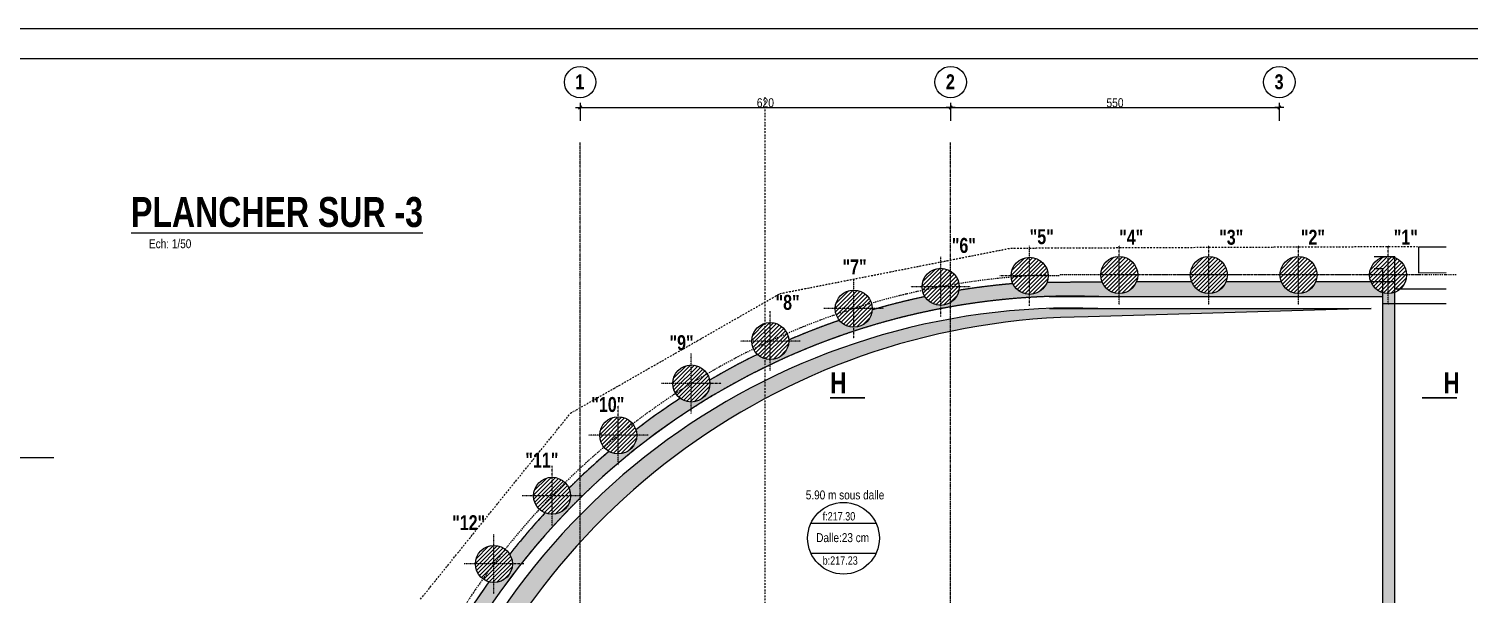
# Model space of a CAD drawing. Header units: millimetres. Extents: x -26249 to 60250, y -21218 to 23336.
# Drawn here: x -7279 to -4869, y 21548 to 22495 of the extents above; entities that cross this region are included whole.
import ezdxf
from ezdxf.enums import TextEntityAlignment as Align

# ---------------------------------------------------------------- set-up
doc = ezdxf.new("R2010")
doc.units = ezdxf.units.MM
for name, pattern in [('CACHEX2', [19.05, 12.7, -6.35]), ('Style de ligne -6', [1.04164, 0.625, -0.20828, 0.06943, -0.13893]), ('TIRETPTX2', [50.8, 25.4, -12.7, 0, -12.7])]:
    doc.linetypes.add(name, pattern=pattern)
for name, color, linetype in [('01_cote_gen', 4, 'Continuous'), ('01_linteaux', 2, 'Continuous'), ('01_murs_sup', 2, 'CACHEX2'), ('01_poch_murs', 253, 'Continuous'), ('01_texte', 230, 'Continuous'), ('AA_COTES', 2, 'Continuous')]:
    doc.layers.add(name, color=color, linetype=linetype)
for name, color, linetype, lineweight in [('01_murs_coup', 5, 'Continuous', 60), ('01_PIEUX', 5, 'Continuous', 60), ('B Général', 7, 'Continuous', 5)]:
    doc.layers.add(name, color=color, linetype=linetype, lineweight=lineweight)
doc.styles.add('Eurostile', font='')
doc.styles.add('impact', font='impact.ttf')
doc.styles.add('MATTE_TXT', font='arial.ttf')
doc.styles.add('STYLE2', font='ARIALN.TTF')
doc.styles.get('Eurostile').set_extended_font_data('Eurostile')
doc.dimstyles.new('JB50', dxfattribs={"dimscale": 0.1, "dimtxt": 150, "dimasz": 15, "dimexe": 0.1, "dimexo": 0.1, "dimgap": 0.09, "dimtad": 1, "dimdec": 1, "dimdsep": 46, "dimtxsty": 'STYLE2', "dimblk1": 'BOND_G', "dimblk2": 'BOND_D', "dimsah": 1, "dimcen": 1.5, "dimdle": 0.01, "dimse1": 1, "dimse2": 1, "dimclrd": 4, "dimclre": 2, "dimclrt": 6, "dimazin": 2, "dimtfac": 2.333333, "dimtdec": 1, "dimtix": 1, "dimtmove": 2, "dimatfit": 3, "dimldrblk": 'BOND_G', "dimfxl": 1, "dimtolj": 1, "dimtzin": 0, "dimarcsym": 0})
pattern_1 = [(135, (-42374.528, 30763.861), (-11.2253202, 9e-16), [7.9375, -7.9375])]

# ---------------------------------------------------------------- blocks, each defined once
blk = doc.blocks.new('BOND_G')
at = {"layer": 'AA_COTES', "color": 0}
for p, q in [((5, 0), (-5, 0)), ((1.8, 1.8), (-1.8, -1.8)), ((0, -5), (0, 15))]:
    blk.add_line(p, q, dxfattribs=at)
blk = doc.blocks.new('BOND_D')
at = {"layer": 'AA_COTES', "color": 0}
for p, q in [((5, 0), (-5, 0)), ((-1.8, -1.8), (1.8, 1.8)), ((0, 5), (0, -15))]:
    blk.add_line(p, q, dxfattribs=at)
blk = doc.blocks.new('*D320')
at = {"layer": '01_cote_gen', "color": 4, "lineweight": -2, "transparency": 16777216}
blk.add_line((-6354.9, 22363), (-5737.9, 22363), dxfattribs=at)
at = {"layer": 'Defpoints', "color": 0, "transparency": 16777216}
for p in [(-6356.4, 22359.4), (-5736.4, 22363), (-5736.4, 22359.4)]:
    blk.add_point(p, dxfattribs=at)
at = {"layer": '01_cote_gen', "color": 4, "lineweight": -2, "transparency": 16777216, "xscale": 1.5, "yscale": 1.5, "zscale": 1.5, "rotation": 180}
blk.add_blockref('BOND_G', (-6356.4, 22363), dxfattribs=at)
at = {"layer": '01_cote_gen', "color": 4, "lineweight": -2, "transparency": 16777216, "xscale": 1.5, "yscale": 1.5, "zscale": 1.5}
blk.add_blockref('BOND_D', (-5736.4, 22363), dxfattribs=at)
at = {"layer": '01_cote_gen', "color": 6, "transparency": 16777216, "insert": (-6046.4, 22370.7), "char_height": 15, "attachment_point": 5, "style": 'STYLE2'}
blk.add_mtext('\\A1;620', dxfattribs=at)
blk = doc.blocks.new('*D321')
at = {"layer": '01_cote_gen', "color": 4, "lineweight": -2, "transparency": 16777216}
blk.add_line((-5734.9, 22363), (-5187.9, 22363), dxfattribs=at)
at = {"layer": 'Defpoints', "color": 0, "transparency": 16777216}
for p in [(-5186.4, 22401.5), (-5736.4, 22359.4), (-5186.4, 22363)]:
    blk.add_point(p, dxfattribs=at)
at = {"layer": '01_cote_gen', "color": 4, "lineweight": -2, "transparency": 16777216, "xscale": 1.5, "yscale": 1.5, "zscale": 1.5, "rotation": 180}
blk.add_blockref('BOND_G', (-5736.4, 22363), dxfattribs=at)
at = {"layer": '01_cote_gen', "color": 4, "lineweight": -2, "transparency": 16777216, "xscale": 1.5, "yscale": 1.5, "zscale": 1.5}
blk.add_blockref('BOND_D', (-5186.4, 22363), dxfattribs=at)
at = {"layer": '01_cote_gen', "color": 6, "transparency": 16777216, "insert": (-5461.4, 22370.7), "char_height": 15, "attachment_point": 5, "style": 'STYLE2'}
blk.add_mtext('\\A1;550', dxfattribs=at)

msp = doc.modelspace()

# ---------------------------------------------------------------- hatches: boundary and pattern name
at = {"layer": '01_murs_sup', "ltscale": 3}
h = msp.add_hatch(dxfattribs=at)
h.set_pattern_fill('DASH', color=256, scale=2.5, angle=135)
h.set_pattern_definition(pattern_1)
h.paths.add_polyline_path([(-4966.33, 21518.602), (-4993.33, 21518.602), (-4993.33, 22053.615, -0.4144497), (-5033.336, 22071.589), (-5125.371, 22071.589, -0.69006556), (-5183.336, 22071.589), (-5275.371, 22071.589, -0.69006556), (-5333.336, 22071.589), (-5425.371, 22071.589, -0.68666796), (-5483.233, 22071.322), (-5575.17, 22070.47, -0.66670859), (-5632.35, 22068.029, 0.01891787), (-5722.647, 22056.904, -0.68126896), (-5779.367, 22046.324, 0.01891333), (-5867.581, 22024.154, -0.68126896), (-5922.564, 22006.662, 0.01891333), (-6007.371, 21973.784, -0.01423605), (-6007.321, 21972.019, -0.50361603), (-6047.344, 21942.362), (-6047.344, 21927.895, -0.10499224), (-5572.746, 22046.589), (-5013.33, 22046.589), (-5013.33, 21518.602), (-5198.323, 21518.602), (-5198.326, 21155.602), (-5573.58, 21155.602), (-5573.58, 21022.833, -0.00615357), (-5555.58, 21010.544), (-5555.58, 21135.602), (-5465.58, 21135.602), (-5465.58, 20959.602), (-5489.722, 20959.602, 0.02351984), (-5555.58, 21010.544, 0.14927664), (-6047.344, 21170.775), (-6047.344, 21150.771, -0.25407755), (-5328.928, 20742.602), (-5198.329, 20742.602), (-5198.333, 20284.242), (-5178.33, 20284.242), (-5178.33, 20891.547), (-4918.616, 20891.547), (-4918.616, 20909.547), (-5178.33, 20909.547), (-5178.33, 21502.602), (-4966.33, 21502.602)])
h.paths.add_polyline_path([(-5198.326, 21135.602), (-5198.327, 20959.602), (-5363.33, 20959.602), (-5363.33, 20939.602), (-5198.328, 20939.602), (-5198.329, 20762.602), (-5317.898, 20762.602, 0.02228495), (-5363.33, 20827.102), (-5363.33, 20939.602), (-5383.33, 20939.602), (-5383.33, 20852.024, 0.03424284), (-5467.033, 20939.602), (-5383.33, 20939.602), (-5383.33, 20959.602), (-5447.58, 20959.602), (-5447.58, 20959.602), (-5447.58, 21135.602), (-5383.33, 21135.602), (-5383.33, 20959.602), (-5363.33, 20959.602), (-5363.33, 21135.602)], flags=16)
h.paths.add_polyline_path([(-5198.323, 21518.602), (-5670.62, 21518.602), (-5847.21, 21363.378), (-5834.006, 21348.356), (-5668.768, 21493.602), (-5198.323, 21493.602)], flags=17)
h = msp.add_hatch(dxfattribs=at)
h.set_pattern_fill('DASH', color=256, scale=2.5, angle=135)
h.set_pattern_definition(pattern_1)
h.paths.add_polyline_path([(-6047.344, 21927.895), (-6047.344, 21942.362, -0.11781311), (-6059.777, 21949.645, 0.01891333), (-6139.883, 21906.56, -0.0451712), (-6139.379, 21900.993, -0.61710708), (-6188.913, 21876.143, 0.01891333), (-6263.095, 21823.51, -0.07619286), (-6261.672, 21814.225, -0.57521779), (-6308, 21787.279, 0.01891333), (-6375.126, 21725.901, -0.10736101), (-6372.332, 21713.039, -0.53479232), (-6415.221, 21684.41, 0.01891333), (-6474.266, 21615.222, -0.13873675), (-6469.671, 21598.981, -0.49568183), (-6508.939, 21569.104, 0.01891333), (-6559.002, 21493.163, -0.1703828), (-6552.203, 21473.79, -0.45775191), (-6587.723, 21443.122, 0.01891333), (-6628.041, 21361.588, -0.202364), (-6618.668, 21339.378, -0.42088055), (-6650.372, 21308.386, 0.0094054), (-6666.082, 21265.957), (-6690.554, 21184.398, -0.23245194), (-6678.493, 21159.856, -0.39264435), (-6707.195, 21128.941), (-6722.381, 21078.33, -0.23012756), (-6710.535, 21053.955, -0.39010005), (-6738.964, 21023.062), (-6765.53, 20934.526, -0.22696715), (-6753.975, 20910.383, -0.38664349), (-6782.034, 20879.523), (-6808.68, 20790.718, -0.22379554), (-6797.416, 20766.811, -0.38317802), (-6825.102, 20735.989), (-6851.832, 20646.904, -0.22061203), (-6840.856, 20623.239, -0.37970291), (-6868.168, 20592.459), (-6894.779, 20503.775, -0.23323419), (-6882.644, 20479.176, -0.39358937), (-6911.447, 20448.254), (-6937.927, 20360.102, -0.23315293), (-6925.8, 20335.509, -0.31949789), (-6946.643, 20306.22), (-6946.112, 20284.242), (-6921.104, 20284.242), (-6922.111, 20325.856), (-6674.268, 21150.928), (-6063.828, 21150.928, -0.00476163), (-6047.344, 21150.771), (-6047.344, 21170.775, 0.00465407), (-6063.828, 21170.928), (-6668.26, 21170.928), (-6640.5, 21263.342, -0.19637811)])
at = {"layer": '01_poch_murs'}
h = msp.add_hatch(dxfattribs=at)
h.set_pattern_fill('ANSI31', color=256, scale=1.5)
h.set_pattern_definition([(45, (-23812.961, 30784.428), (-3.367596, 3.367596), [])])
h.paths.add_polyline_path([(-5604.269, 22112.16, 0.41421356), (-5635.269, 22081.16), (-5604.269, 22081.16)])
h.paths.add_polyline_path([(-5604.269, 22081.16), (-5635.269, 22081.16, 0.41421356), (-5604.269, 22050.16)])
h.paths.add_polyline_path([(-5604.269, 22112.16), (-5604.269, 22081.16), (-5573.269, 22081.16, 0.41421356)])
h.paths.add_polyline_path([(-5573.269, 22081.16), (-5604.269, 22081.16), (-5604.269, 22050.16, 0.41421356)])
h = msp.add_hatch(dxfattribs=at)
h.set_pattern_fill('ANSI31', color=256, scale=1.5)
h.set_pattern_definition([(45, (-23663.0457, 30785.857), (-3.367596, 3.367596), [])])
h.paths.add_polyline_path([(-5454.353, 22113.589, 0.41421356), (-5485.353, 22082.589), (-5454.353, 22082.589)])
h.paths.add_polyline_path([(-5454.353, 22082.589), (-5485.353, 22082.589, 0.41421356), (-5454.353, 22051.589)])
h.paths.add_polyline_path([(-5454.353, 22113.589), (-5454.353, 22082.589), (-5423.353, 22082.589, 0.41421356)])
h.paths.add_polyline_path([(-5423.353, 22082.589), (-5454.353, 22082.589), (-5454.353, 22051.589, 0.41421356)])
h = msp.add_hatch(dxfattribs=at)
h.set_pattern_fill('ANSI31', color=256, scale=1.5)
h.set_pattern_definition([(45, (-23513.0457, 30785.857), (-3.367596, 3.367596), [])])
h.paths.add_polyline_path([(-5304.353, 22113.589, 0.41421356), (-5335.353, 22082.589), (-5304.353, 22082.589)])
h.paths.add_polyline_path([(-5304.353, 22082.589), (-5335.353, 22082.589, 0.41421356), (-5304.353, 22051.589)])
h.paths.add_polyline_path([(-5304.353, 22113.589), (-5304.353, 22082.589), (-5273.353, 22082.589, 0.41421356)])
h.paths.add_polyline_path([(-5273.353, 22082.589), (-5304.353, 22082.589), (-5304.353, 22051.589, 0.41421356)])
h = msp.add_hatch(dxfattribs=at)
h.set_pattern_fill('ANSI31', color=256, scale=1.5)
h.set_pattern_definition([(45, (-23363.0457, 30785.857), (-3.367596, 3.367596), [])])
h.paths.add_polyline_path([(-5154.353, 22113.589, 0.41421356), (-5185.353, 22082.589), (-5154.353, 22082.589)])
h.paths.add_polyline_path([(-5154.353, 22082.589), (-5185.353, 22082.589, 0.41421356), (-5154.353, 22051.589)])
h.paths.add_polyline_path([(-5154.353, 22113.589), (-5154.353, 22082.589), (-5123.353, 22082.589, 0.41421356)])
h.paths.add_polyline_path([(-5123.353, 22082.589), (-5154.353, 22082.589), (-5154.353, 22051.589, 0.41421356)])
h = msp.add_hatch(dxfattribs=at)
h.set_pattern_fill('ANSI31', color=256, scale=1.5)
h.set_pattern_definition([(45, (-23213.0457, 30785.857), (-3.367596, 3.367596), [])])
h.paths.add_polyline_path([(-5004.353, 22113.589, 0.41421356), (-5035.353, 22082.589), (-5004.353, 22082.589)])
h.paths.add_polyline_path([(-5004.353, 22082.589), (-5035.353, 22082.589, 0.41421356), (-5004.353, 22051.589)])
h.paths.add_polyline_path([(-5004.353, 22113.589), (-5004.353, 22082.589), (-4973.353, 22082.589, 0.41421356)])
h.paths.add_polyline_path([(-4973.353, 22082.589), (-5004.353, 22082.589), (-5004.353, 22051.589, 0.41421356)])
h = msp.add_hatch(dxfattribs=at)
h.set_pattern_fill('ANSI31', color=256, scale=1.5)
h.set_pattern_definition([(45, (-23961.7794, 30766.0353), (-3.367596, 3.367596), [])])
h.paths.add_polyline_path([(-5753.087, 22093.768, 0.41421356), (-5784.087, 22062.768), (-5753.087, 22062.768)])
h.paths.add_polyline_path([(-5753.087, 22062.768), (-5784.087, 22062.768, 0.41421356), (-5753.087, 22031.768)])
h.paths.add_polyline_path([(-5753.087, 22093.768), (-5753.087, 22062.768), (-5722.087, 22062.768, 0.41421356)])
h.paths.add_polyline_path([(-5722.087, 22062.768), (-5753.087, 22062.768), (-5753.087, 22031.768, 0.41421356)])
at = {"layer": '01_poch_murs', "ltscale": 3}
h = msp.add_hatch(color=256, dxfattribs=at)
h.dxf.hatch_style = 1
h.paths.add_polyline_path([(-5033.336, 22071.589), (-5125.371, 22071.589, -0.69006556), (-5183.336, 22071.589), (-5275.371, 22071.589, -0.69006556), (-5333.336, 22071.589), (-5425.371, 22071.589, -0.68666796), (-5483.233, 22071.322), (-5575.17, 22070.47, -0.66670859), (-5632.35, 22068.029, 0.01891787), (-5722.647, 22056.904, -0.20580765), (-5736.395, 22036.645), (-5736.395, 22029.215, -0.05293556), (-5488.325, 22046.589), (-5013.33, 22046.589), (-5013.33, 22052.917, -0.23263502)])
h.paths.add_polyline_path([(-5736.395, 22029.215), (-5736.395, 22036.645, -0.41699438), (-5779.367, 22046.324, 0.01891333), (-5867.581, 22024.154, -0.68126896), (-5922.564, 22006.662, 0.01891333), (-6007.371, 21973.784, -0.01423605), (-6007.321, 21972.019, -0.50361603), (-6047.344, 21942.362), (-6047.344, 21927.895, -0.0697597)])
h.paths.add_polyline_path([(-6047.344, 21927.895), (-6047.344, 21942.362, -0.11781311), (-6059.777, 21949.645, 0.01891333), (-6139.883, 21906.56, -0.0451712), (-6139.379, 21900.993, -0.61710708), (-6188.913, 21876.143, 0.01891333), (-6263.095, 21823.51, -0.07619286), (-6261.672, 21814.225, -0.57521779), (-6308, 21787.279, 0.01349978), (-6356.393, 21743.983), (-6356.393, 21709.262, -0.08088505)])
h.paths.add_polyline_path([(-6356.393, 21709.262), (-6356.393, 21743.983, 0.00541217), (-6375.126, 21725.901, -0.10736101), (-6372.332, 21713.039, -0.53479232), (-6415.221, 21684.41, 0.01891333), (-6474.266, 21615.222, -0.13873675), (-6469.671, 21598.981, -0.49568183), (-6508.939, 21569.104, 0.01408744), (-6546.778, 21512.894), (-6517.064, 21512.894, -0.05401596)])
at = {"layer": '01_poch_murs'}
h = msp.add_hatch(dxfattribs=at)
h.set_pattern_fill('ANSI31', color=256, scale=1.5)
h.set_pattern_definition([(45, (-24107.2046, 30729.4877), (-3.367596, 3.367596), [])])
h.paths.add_polyline_path([(-5898.512, 22057.22, 0.41421356), (-5929.512, 22026.22), (-5898.512, 22026.22)])
h.paths.add_polyline_path([(-5898.512, 22026.22), (-5929.512, 22026.22, 0.41421356), (-5898.512, 21995.22)])
h.paths.add_polyline_path([(-5898.512, 22057.22), (-5898.512, 22026.22), (-5867.512, 22026.22, 0.41421356)])
h.paths.add_polyline_path([(-5867.512, 22026.22), (-5898.512, 22026.22), (-5898.512, 21995.22, 0.41421356)])
at = {"layer": '01_poch_murs', "ltscale": 3}
h = msp.add_hatch(color=256, dxfattribs=at)
h.dxf.hatch_style = 1
h.paths.add_polyline_path([(-6047.344, 21875.384), (-6047.344, 21905.592, 0.08307038), (-6356.393, 21680.97), (-6356.393, 21635.306, -0.08489478)])
h.paths.add_polyline_path([(-5736.395, 21988.218), (-5736.395, 22008.897, 0.07111294), (-6047.344, 21905.592), (-6047.344, 21875.384, -0.07161058)])
h.paths.add_polyline_path([(-5506.321, 22012.533), (-5032.65, 22026.647), (-5570.751, 22026.647, 0.03602076), (-5736.395, 22008.897), (-5736.395, 21988.218, -0.04995377)])
h.paths.add_polyline_path([(-6356.393, 21635.306), (-6356.393, 21680.97, 0.04688702), (-6493.099, 21512.894), (-6454.063, 21512.894, -0.03376747)])
h.paths.add_polyline_path([(-6454.063, 21512.894), (-6493.099, 21512.894, 0.07741648), (-6643.15, 21189.65), (-6356.393, 21189.65), (-6356.393, 21204.91), (-6600.65, 21220.361, -0.07082697)])
h.paths.add_polyline_path([(-6356.393, 21204.91), (-6356.393, 21189.65), (-6115.15, 21189.65)])
at = {"layer": '01_poch_murs'}
h = msp.add_hatch(dxfattribs=at)
h.set_pattern_fill('ANSI31', color=256, scale=1.5)
h.set_pattern_definition([(45, (-24247.0133, 30675.287), (-3.367596, 3.367596), [])])
h.paths.add_polyline_path([(-6038.321, 22003.019, 0.41421356), (-6069.321, 21972.019), (-6038.321, 21972.019)])
h.paths.add_polyline_path([(-6038.321, 21972.019), (-6069.321, 21972.019, 0.41421356), (-6038.321, 21941.019)])
h.paths.add_polyline_path([(-6038.321, 22003.019), (-6038.321, 21972.019), (-6007.321, 21972.019, 0.41421356)])
h.paths.add_polyline_path([(-6007.321, 21972.019), (-6038.321, 21972.019), (-6038.321, 21941.019, 0.41421356)])
h = msp.add_hatch(dxfattribs=at)
h.set_pattern_fill('ANSI31', color=256, scale=1.5)
h.set_pattern_definition([(45, (-24379.072, 30604.2607), (-3.367596, 3.367596), [])])
h.paths.add_polyline_path([(-6170.379, 21931.993, 0.41421356), (-6201.379, 21900.993), (-6170.379, 21900.993)])
h.paths.add_polyline_path([(-6170.379, 21900.993), (-6201.379, 21900.993, 0.41421356), (-6170.379, 21869.993)])
h.paths.add_polyline_path([(-6170.379, 21931.993), (-6170.379, 21900.993), (-6139.379, 21900.993, 0.41421356)])
h.paths.add_polyline_path([(-6139.379, 21900.993), (-6170.379, 21900.993), (-6170.379, 21869.993, 0.41421356)])
h = msp.add_hatch(dxfattribs=at)
h.set_pattern_fill('ANSI31', color=256, scale=1.5)
h.set_pattern_definition([(45, (-24501.3645, 30517.4926), (-3.367596, 3.367596), [])])
h.paths.add_polyline_path([(-6292.672, 21845.225, 0.41421356), (-6323.672, 21814.225), (-6292.672, 21814.225)])
h.paths.add_polyline_path([(-6292.672, 21814.225), (-6323.672, 21814.225, 0.41421356), (-6292.672, 21783.225)])
h.paths.add_polyline_path([(-6292.672, 21845.225), (-6292.672, 21814.225), (-6261.672, 21814.225, 0.41421356)])
h.paths.add_polyline_path([(-6261.672, 21814.225), (-6292.672, 21814.225), (-6292.672, 21783.225, 0.41421356)])
h = msp.add_hatch(dxfattribs=at)
h.set_pattern_fill('ANSI31', color=256, scale=1.5)
h.set_pattern_definition([(45, (-24612.0247, 30416.307), (-3.367596, 3.367596), [])])
h.paths.add_polyline_path([(-6403.332, 21744.039, 0.41421356), (-6434.332, 21713.039), (-6403.332, 21713.039)])
h.paths.add_polyline_path([(-6403.332, 21713.039), (-6434.332, 21713.039, 0.41421356), (-6403.332, 21682.039)])
h.paths.add_polyline_path([(-6403.332, 21744.039), (-6403.332, 21713.039), (-6372.332, 21713.039, 0.41421356)])
h.paths.add_polyline_path([(-6372.332, 21713.039), (-6403.332, 21713.039), (-6403.332, 21682.039, 0.41421356)])
h = msp.add_hatch(dxfattribs=at)
h.set_pattern_fill('ANSI31', color=256, scale=1.5)
h.set_pattern_definition([(45, (-24709.3636, 30302.2486), (-3.367596, 3.367596), [])])
h.paths.add_polyline_path([(-6500.671, 21629.981, 0.41421356), (-6531.671, 21598.981), (-6500.671, 21598.981)])
h.paths.add_polyline_path([(-6500.671, 21598.981), (-6531.671, 21598.981, 0.41421356), (-6500.671, 21567.981)])
h.paths.add_polyline_path([(-6500.671, 21629.981), (-6500.671, 21598.981), (-6469.671, 21598.981, 0.41421356)])
h.paths.add_polyline_path([(-6469.671, 21598.981), (-6500.671, 21598.981), (-6500.671, 21567.981, 0.41421356)])

# ---------------------------------------------------------------- linework, layer by layer
at = {"layer": '01_cote_gen', "ltscale": 3}
for p, q in [((-5570.751, 22026.647), (-5032.65, 22026.647)), ((-5032.65, 22026.647), (-5506.321, 22012.533))]:
    msp.add_line(p, q, dxfattribs=at)
for centre, radius, start, end in [((-5530.536, 20869.62), 1157.726, 88.009343, 163.952733), ((-5499.974, 20851.812), 1160.739, 90.313258, 161.487465)]:
    msp.add_arc(centre, radius, start, end, dxfattribs=at)
at = {"layer": '01_linteaux', "linetype": 'TIRETPTX2', "ltscale": 0.01}
for p, q in [((-5604.269, 22031.16), (-5604.269, 22131.16)), ((-5454.353, 22032.589), (-5454.353, 22132.589)), ((-5304.353, 22032.589), (-5304.353, 22132.589)), ((-5154.353, 22032.589), (-5154.353, 22132.589)), ((-5004.353, 22032.589), (-5004.353, 22132.589)), ((-5004.353, 22032.589), (-5004.353, 22132.589)), ((-5753.087, 22012.768), (-5753.087, 22112.768)), ((-5554.269, 22081.16), (-5654.269, 22081.16)), ((-4950.513, 22082.589), (-5554.513, 22082.589)), ((-5898.512, 21976.22), (-5898.512, 22076.22)), ((-5703.087, 22062.768), (-5803.087, 22062.768)), ((-6038.321, 21922.019), (-6038.321, 22022.019)), ((-5848.512, 22026.22), (-5948.512, 22026.22)), ((-5988.321, 21972.019), (-6088.321, 21972.019)), ((-6170.379, 21850.993), (-6170.379, 21950.993)), ((-6120.379, 21900.993), (-6220.379, 21900.993)), ((-6292.672, 21764.225), (-6292.672, 21864.225)), ((-6242.672, 21814.225), (-6342.672, 21814.225)), ((-6403.332, 21663.039), (-6403.332, 21763.039)), ((-6353.332, 21713.039), (-6453.332, 21713.039)), ((-6500.671, 21548.981), (-6500.671, 21648.981)), ((-6450.671, 21598.981), (-6550.671, 21598.981))]:
    msp.add_line(p, q, dxfattribs=at)
at = {"layer": '01_linteaux', "linetype": 'TIRETPTX2', "ltscale": 0.07}
msp.add_line((-4890.735, 22082.589), (-5454.353, 22082.589), dxfattribs=at)
at = {"layer": '01_linteaux'}
msp.add_line((-5013.33, 21518.602), (-5013.33, 22046.589), dxfattribs=at)
at = {"layer": '01_linteaux', "color": 5, "linetype": 'TIRETPTX2', "ltscale": 0.1}
msp.add_line((-6623.327, 21540.157), (-6372.256, 21851.378), dxfattribs=at)
at = {"layer": '01_linteaux', "linetype": 'TIRETPTX2', "ltscale": 0.07}
msp.add_arc((-5530.536, 20869.62), 1213.726, 91.990923, 160.61055, dxfattribs=at)
at = {"layer": '01_linteaux', "color": 5, "linetype": 'TIRETPTX2', "ltscale": 0.1}
for points in [[(-6021.834, 22051.482), (-5828.623, 22089.519), (-5635.411, 22127.556)], [(-5635.411, 22127.556), (-5295.259, 22128.985), (-4955.106, 22130.413)], [(-6372.256, 21851.378), (-6197.045, 21951.43), (-6021.834, 22051.482)], [(-6372.256, 21851.378), (-6197.045, 21951.43), (-6021.834, 22051.482)]]:
    msp.add_open_spline(points, degree=2, dxfattribs=at)
at = {"layer": '01_murs_coup', "linetype": 'Continuous', "lineweight": 5}
for p, q in [((2556.825, 22494.572), (-9943.175, 22494.572)), ((-5027.65, 22113.589), (-4993.33, 22113.589)), ((-5027.65, 22113.589), (-4993.33, 22113.589)), ((-4993.33, 22059.602), (-4993.33, 22113.589)), ((-4993.33, 22059.602), (-4993.33, 22113.589)), ((-5027.65, 22093.589), (-5013.33, 22093.589)), ((-5027.65, 22093.589), (-5013.33, 22093.589)), ((-5013.33, 22034.602), (-5013.33, 22093.589)), ((-5013.33, 22034.602), (-5013.33, 22093.589)), ((-5575.17, 22070.47), (-5483.233, 22071.322)), ((-5425.371, 22071.589), (-5333.336, 22071.589)), ((-5275.371, 22071.589), (-5183.336, 22071.589)), ((-5125.371, 22071.589), (-5033.336, 22071.589)), ((-4993.33, 22059.602), (-4907.15, 22059.602)), ((-4993.33, 22059.602), (-4907.15, 22059.602)), ((-5488.325, 22046.589), (-5013.253, 22046.589)), ((-5013.33, 22034.602), (-4907.15, 22034.602)), ((-5013.33, 22034.602), (-4907.15, 22034.602)), ((-5970.159, 21667.01), (-5861.14, 21667.01)), ((-5970.159, 21616.861), (-5861.14, 21616.861))]:
    msp.add_line(p, q, dxfattribs=at)
at = {"layer": '01_murs_coup', "linetype": 'TIRETPTX2', "lineweight": 5, "ltscale": 0.1}
msp.add_line((-6047.344, 22380.041), (-6047.344, 19006.33), dxfattribs=at)
at = {"layer": '01_murs_coup', "linetype": 'Continuous', "lineweight": 5}
msp.add_lwpolyline([(-4907.15, 22129.17), (-4953.763, 22128.969), (-4953.763, 22086.249), (-4907.15, 22086.572)], dxfattribs=at)
for radius, start, end in [(1202.726, 94.856074, 99.191213), (1177.726, 87.946051, 160.469587), (1202.726, 101.940114, 106.274213), (1202.726, 109.023114, 113.357213), (1202.726, 116.106114, 120.440213), (1202.726, 123.189114, 127.523213), (1202.726, 130.272114, 134.606213), (1202.726, 137.355114, 141.689213), (1202.726, 144.438114, 147.732973)]:
    msp.add_arc((-5530.536, 20869.62), radius, start, end, dxfattribs=at)
at = {"layer": '01_murs_sup', "ltscale": 0.05}
for p, q in [((-5575.17, 22070.47), (-5483.233, 22071.322)), ((-5425.371, 22071.589), (-5333.336, 22071.589)), ((-5275.371, 22071.589), (-5183.336, 22071.589)), ((-5125.371, 22071.589), (-4993.33, 22071.589)), ((-4993.33, 21518.602), (-4993.33, 22071.589)), ((-5571.444, 22046.589), (-5013.33, 22046.589))]:
    msp.add_line(p, q, dxfattribs=at)
for radius, start, end in [(1202.726, 94.856074, 99.191213), (1177.726, 91.990657, 160.469587), (1202.726, 101.940114, 106.274213), (1202.726, 109.023114, 113.357213), (1202.726, 116.106114, 120.440213), (1202.726, 123.189114, 127.523213), (1202.726, 130.272114, 134.606213), (1202.726, 137.355114, 141.689213), (1202.726, 144.438114, 147.732973)]:
    msp.add_arc((-5530.536, 20869.62), radius, start, end, dxfattribs=at)
at = {"layer": '01_PIEUX', "linetype": 'Continuous', "lineweight": 5}
for centre in [(-5604.269, 22081.16), (-5454.353, 22082.589), (-5304.353, 22082.589), (-5154.353, 22082.589), (-5004.353, 22082.589), (-5753.087, 22062.768), (-5898.512, 22026.22), (-6038.321, 21972.019), (-6170.379, 21900.993), (-6292.672, 21814.225), (-6403.332, 21713.039), (-6500.671, 21598.981)]:
    msp.add_circle(centre, 31, dxfattribs=at)
at = {"layer": '01_texte'}
for p, q in [((2506.825, 22444.572), (-9893.175, 22444.572)), ((-7236.975, 21776.602), (-8119.955, 21776.602))]:
    msp.add_line(p, q, dxfattribs=at)
at = {"layer": '01_texte', "const_width": 3}
for points in [[(-5879.924, 21876.833), (-5938.425, 21876.833)], [(-4888.928, 21876.833), (-4947.428, 21876.833)]]:
    msp.add_lwpolyline(points, dxfattribs=at)
at = {"layer": '01_texte'}
for centre, radius in [((-6356.393, 22405.301), 26.337), ((-5736.395, 22405.301), 26.337), ((-5186.378, 22405.301), 26.337), ((-5915.65, 21641.935), 60)]:
    msp.add_circle(centre, radius, dxfattribs=at)
at = {"layer": 'B Général', "color": 1, "linetype": 'Style de ligne -6', "lineweight": 13, "ltscale": 3, "true_color": 0xff0000}
for p, q in [((-6356.393, 19309.259), (-6356.393, 22304.263)), ((-5736.395, 19309.259), (-5736.395, 22304.263))]:
    msp.add_line(p, q, dxfattribs=at)

# ---------------------------------------------------------------- texts
at = {"layer": '01_texte', "style": 'impact'}
msp.add_text('%%UPLANCHER SUR -3', height=50, dxfattribs=at).set_placement((-6863.636, 22147.989), align=Align.BOTTOM_CENTER)
for s, height, p in [('"5"', 25, (-5584.004, 22126.717)), ('"4"', 25, (-5434.243, 22125.764)), ('"3"', 25, (-5266.858, 22125.764)), ('"2"', 25, (-5130.202, 22125.764)), ('"1"', 25, (-4974.766, 22125.764)), ('"6"', 25, (-5714.33, 22112.118)), ('"7"', 25, (-5897.157, 22076.148)), ('"8"', 25, (-6009.254, 22016.777)), ('"9"', 25, (-6186.702, 21949.32)), ('H', 35, (-5924.405, 21873.981)), ('H', 35, (-4898.177, 21873.981)), ('"10"', 25, (-6310.084, 21845.832)), ('"11"', 25, (-6420.435, 21752.853)), ('"12"', 25, (-6542.879, 21648.034))]:
    msp.add_text(s, height=height, rotation=0, dxfattribs=at).set_placement(p, align=Align.BOTTOM_CENTER)
at = {"layer": '01_texte', "style": 'MATTE_TXT', "width": 0.8}
for s, p in [('Ech: 1/50', (-7042.405, 22122.873)), ('5.90 m sous dalle', (-5913.14, 21702.494)), ('Dalle:23 cm', (-5917.14, 21630.994))]:
    msp.add_text(s, height=15, dxfattribs=at).set_placement(p, align=Align.BOTTOM_CENTER)
at = {"layer": '01_texte', "style": 'Eurostile', "width": 0.8}
for s, p in [('f:217.30', (-5950.557, 21671.714)), ('b:217.23', (-5950.557, 21597.644))]:
    msp.add_text(s, height=14.0973, rotation=0, dxfattribs=at).set_placement(p)
at = {"layer": '01_texte', "char_height": 25, "attachment_point": 1, "rotation": 0, "line_spacing_factor": 0.895453, "style": 'impact'}
for s, insert in [('1', (-6364.311, 22418.39)), ('2', (-5744.314, 22418.39)), ('3', (-5194.297, 22418.39))]:
    msp.add_mtext(s, dxfattribs=dict(at, insert=insert))

# ---------------------------------------------------------------- dimensions: what is measured, and where the dimension line sits
at = {"layer": '01_cote_gen'}
for base, p1, p2, picture, middle in [((-5186.378, 22363.048), (-5736.395, 22359.384), (-5186.378, 22401.52), '*D321', (-5461.387, 22370.716)), ((-5736.395, 22363.048), (-6356.393, 22359.384), (-5736.395, 22359.384), '*D320', (-6046.394, 22370.716))]:
    dim = msp.add_linear_dim(base=base, p1=p1, p2=p2, dimstyle='JB50', dxfattribs=at)
    dim.commit()
    dim.dimension.update_dxf_attribs({"geometry": picture, "text_midpoint": middle})

doc.saveas('drawing.dxf')
